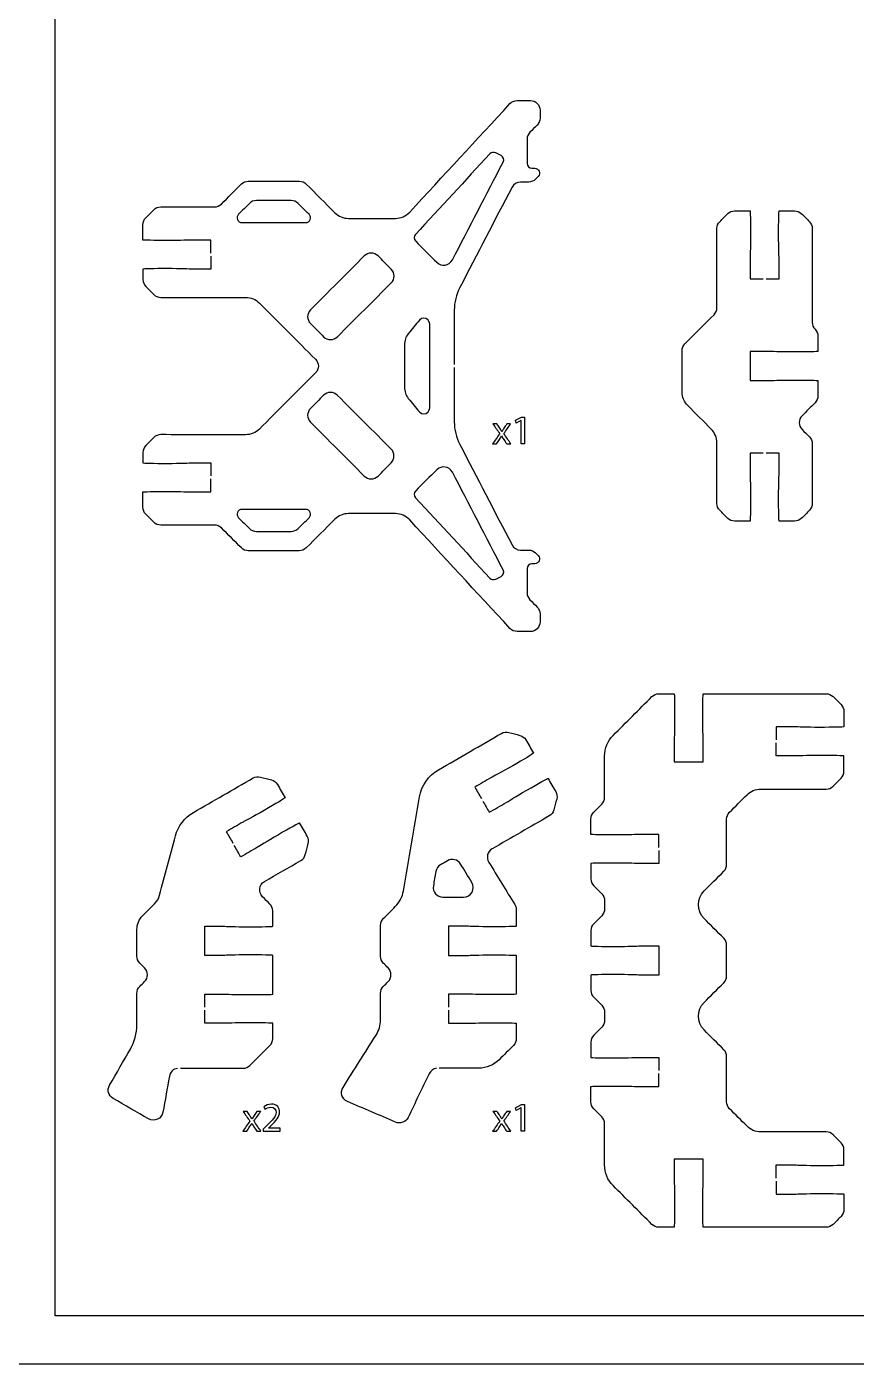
# Model space of a CAD drawing. Extents: x 0 to 395, y 205 to 450.
# Drawn here: x 122.6 to 208.2, y 205 to 342.9 of the extents above; entities that cross this region are included whole.
import ezdxf

# ---------------------------------------------------------------- set-up
doc = ezdxf.new("R2010")
doc.units = 0
doc.header["$MEASUREMENT"] = 0
doc.layers.add('DEFAULT', color=18, linetype='CONTINUOUS')

msp = doc.modelspace()

# ---------------------------------------------------------------- linework, layer by layer
at = {"layer": 'DEFAULT', "color": 18}
for points in [[(395, 205), (0, 205), (0, 450), (395, 450)], [(272.24, 210), (125.56, 210), (125.56, 445), (272.24, 445)], [(173.6, 302.3), (173.59, 302.3), (173.11, 302.05), (173.04, 302.33), (173.64, 302.65), (173.96, 302.65), (173.96, 299.9), (173.6, 299.9)], [(173.6, 231.43), (173.59, 231.43), (173.11, 231.17), (173.04, 231.45), (173.64, 231.77), (173.96, 231.77), (173.96, 229.02), (173.6, 229.02)]]:
    msp.add_lwpolyline(points, close=True, dxfattribs=at)
at = {"layer": 'DEFAULT', "color": 1}
for points, knots in [([(141.62, 319.57), (141.62, 320.02), (141.62, 320.47), (141.62, 320.92), (140.96, 320.92), (140.29, 320.92), (139.63, 320.92), (139.5, 320.92), (138.51, 320.87), (137.13, 320.87), (135.74, 320.87), (134.62, 320.9), (134.62, 320.92), (134.62, 321.45), (134.62, 321.98), (134.62, 322.51), (134.62, 322.77), (134.73, 323.02), (134.91, 323.2), (135.19, 323.48), (135.47, 323.76), (135.74, 324.04), (135.93, 324.23), (136.18, 324.34), (136.45, 324.34), (138.3, 324.34), (140.15, 324.34), (142, 324.34), (142.27, 324.34), (142.52, 324.44), (142.71, 324.63), (143.4, 325.32), (144.09, 326.01), (144.78, 326.7), (144.96, 326.88), (145.22, 326.99), (145.48, 326.99), (147.24, 326.99), (148.99, 326.99), (150.74, 326.99), (151.01, 326.99), (151.26, 326.88), (151.45, 326.69), (152.43, 325.71), (153.42, 324.72), (154.4, 323.74), (154.78, 323.36), (155.28, 323.15), (155.82, 323.15), (157.43, 323.15), (159.04, 323.15), (160.65, 323.15), (161.21, 323.15), (161.74, 323.38), (162.12, 323.79), (165.56, 327.52), (169.01, 331.25), (172.46, 334.98), (172.65, 335.19), (172.91, 335.3), (173.19, 335.3), (173.65, 335.3), (174.1, 335.3), (174.56, 335.3), (175.11, 335.3), (175.56, 334.86), (175.56, 334.31), (175.56, 334.03), (175.56, 333.76), (175.56, 333.48), (175.56, 333.22), (175.45, 332.96), (175.26, 332.77), (175.02, 332.53), (174.77, 332.28), (174.52, 332.03), (174.33, 331.84), (174.22, 331.59), (174.22, 331.32), (174.22, 330.49), (174.22, 329.65), (174.22, 328.82), (174.22, 328.55), (174.45, 328.32), (174.72, 328.32), (174.82, 328.32), (174.92, 328.32), (175.01, 328.32), (175.46, 328.32), (175.68, 327.78), (175.37, 327.47), (175.28, 327.38), (175.19, 327.29), (175.1, 327.2), (174.91, 327.01), (174.66, 326.9), (174.39, 326.9), (174.11, 326.9), (173.84, 326.9), (173.56, 326.9), (173.18, 326.9), (172.84, 326.7), (172.67, 326.37), (170.87, 322.91), (169.08, 319.46), (167.28, 316.01), (166.91, 315.29), (166.72, 314.5), (166.72, 313.7), (166.72, 311.83), (166.72, 309.95), (166.72, 308.08)], [0, 0, 0, 0, 3.82, 3.82, 3.82, 9.48, 9.48, 9.48, 10.48, 10.48, 10.48, 11.48, 11.48, 11.48, 15.98, 15.98, 15.98, 16.98, 16.98, 16.98, 20.331716, 20.331716, 20.331716, 21.331716, 21.331716, 21.331716, 37.061716, 37.061716, 37.061716, 38.061716, 38.061716, 38.061716, 46.341939, 46.341939, 46.341939, 47.341939, 47.341939, 47.341939, 62.241939, 62.241939, 62.241939, 63.241939, 63.241939, 63.241939, 75.08598, 75.08598, 75.08598, 76.08598, 76.08598, 76.08598, 89.78598, 89.78598, 89.78598, 90.78598, 90.78598, 90.78598, 133.981128, 133.981128, 133.981128, 134.981128, 134.981128, 134.981128, 138.851128, 138.851128, 138.851128, 139.851128, 139.851128, 139.851128, 142.181128, 142.181128, 142.181128, 143.181128, 143.181128, 143.181128, 146.179261, 146.179261, 146.179261, 147.179261, 147.179261, 147.179261, 154.269261, 154.269261, 154.269261, 155.269261, 155.269261, 155.269261, 156.099261, 156.099261, 156.099261, 157.099261, 157.099261, 157.099261, 158.174063, 158.174063, 158.174063, 159.174063, 159.174063, 159.174063, 161.544063, 161.544063, 161.544063, 162.544063, 162.544063, 162.544063, 195.641865, 195.641865, 195.641865, 196.641865, 196.641865, 196.641865, 212.571865, 212.571865, 212.571865, 212.571865]), ([(162.73, 321.5), (165.28, 324.27), (167.84, 327.04), (170.39, 329.81), (170.55, 329.97), (170.79, 330.01), (170.99, 329.91), (171.18, 329.81), (171.36, 329.72), (171.54, 329.62), (171.79, 329.49), (171.88, 329.19), (171.76, 328.95), (170.01, 325.59), (168.26, 322.23), (166.52, 318.87), (166.2, 318.27), (165.4, 318.15), (164.92, 318.62), (164.19, 319.35), (163.46, 320.08), (162.74, 320.81), (162.55, 321), (162.54, 321.31), (162.73, 321.5)], [0, 0, 0, 0, 32.035059, 32.035059, 32.035059, 33.035059, 33.035059, 33.035059, 34.802583, 34.802583, 34.802583, 35.802583, 35.802583, 35.802583, 68.000995, 68.000995, 68.000995, 69.000995, 69.000995, 69.000995, 77.775486, 77.775486, 77.775486, 78.775486, 78.775486, 78.775486, 78.775486]), ([(144.83, 322.71), (144.38, 322.71), (144.16, 323.25), (144.48, 323.57), (144.85, 323.94), (145.23, 324.32), (145.6, 324.69), (145.79, 324.88), (146.05, 324.99), (146.31, 324.99), (147.51, 324.99), (148.71, 324.99), (149.91, 324.99), (150.18, 324.99), (150.43, 324.88), (150.62, 324.69), (151, 324.32), (151.37, 323.94), (151.74, 323.57), (152.06, 323.25), (151.84, 322.71), (151.39, 322.71), (149.2, 322.71), (147.02, 322.71), (144.83, 322.71)], [18.591, 18.591, 18.591, 18.591, 19.591, 19.591, 19.591, 24.102341, 24.102341, 24.102341, 25.102341, 25.102341, 25.102341, 35.312341, 35.312341, 35.312341, 36.312341, 36.312341, 36.312341, 40.817323, 40.817323, 40.817323, 41.817323, 41.817323, 41.817323, 60.408323, 60.408323, 60.408323, 60.408323]), ([(198.56, 298.93), (198.11, 298.93), (197.66, 298.93), (197.21, 298.93), (197.21, 298.26), (197.21, 297.6), (197.21, 296.93), (197.21, 296.8), (197.26, 295.81), (197.26, 294.43), (197.26, 293.05), (197.24, 291.93), (197.21, 291.93), (196.68, 291.93), (196.15, 291.93), (195.63, 291.93), (195.36, 291.93), (195.11, 292.03), (194.92, 292.22), (194.64, 292.5), (194.37, 292.77), (194.09, 293.05), (193.9, 293.24), (193.8, 293.49), (193.8, 293.76), (193.8, 295.84), (193.8, 297.93), (193.8, 300.01), (193.8, 300.54), (193.59, 301.05), (193.21, 301.42), (192.41, 302.23), (191.6, 303.04), (190.79, 303.84), (190.42, 304.22), (190.21, 304.73), (190.21, 305.26), (190.21, 306.68), (190.21, 308.1), (190.21, 309.52), (190.21, 309.78), (190.31, 310.03), (190.5, 310.22), (191.5, 311.22), (192.5, 312.22), (193.5, 313.22), (193.69, 313.41), (193.79, 313.66), (193.79, 313.93), (193.79, 316.65), (193.79, 319.38), (193.79, 322.1), (193.79, 322.37), (193.9, 322.62), (194.09, 322.81), (194.36, 323.09), (194.64, 323.36), (194.92, 323.64), (195.1, 323.83), (195.36, 323.93), (195.62, 323.93), (196.15, 323.93), (196.68, 323.93), (197.21, 323.93), (197.24, 323.93), (197.26, 322.81), (197.26, 321.43), (197.26, 320.05), (197.21, 319.06), (197.21, 318.93), (197.21, 318.26), (197.21, 317.59), (197.21, 316.93), (197.66, 316.93), (198.11, 316.93), (198.56, 316.93)], [0, 0, 0, 0, 3.83, 3.83, 3.83, 9.5, 9.5, 9.5, 10.5, 10.5, 10.5, 11.5, 11.5, 11.5, 15.996, 15.996, 15.996, 16.996, 16.996, 16.996, 20.319402, 20.319402, 20.319402, 21.319402, 21.319402, 21.319402, 39.049402, 39.049402, 39.049402, 40.049402, 40.049402, 40.049402, 49.743838, 49.743838, 49.743838, 50.743838, 50.743838, 50.743838, 62.813838, 62.813838, 62.813838, 63.813838, 63.813838, 63.813838, 75.838896, 75.838896, 75.838896, 76.838896, 76.838896, 76.838896, 100.004896, 100.004896, 100.004896, 101.004896, 101.004896, 101.004896, 104.328298, 104.328298, 104.328298, 105.328298, 105.328298, 105.328298, 109.824298, 109.824298, 109.824298, 110.824298, 110.824298, 110.824298, 111.824298, 111.824298, 111.824298, 117.494298, 117.494298, 117.494298, 121.324298, 121.324298, 121.324298, 121.324298]), ([(198.86, 316.93), (199.31, 316.93), (199.76, 316.93), (200.21, 316.93), (200.21, 317.59), (200.21, 318.26), (200.21, 318.93), (200.21, 319.06), (200.16, 320.05), (200.16, 321.43), (200.16, 322.81), (200.18, 323.93), (200.21, 323.93), (200.74, 323.93), (201.27, 323.93), (201.79, 323.93), (202.06, 323.93), (202.31, 323.83), (202.5, 323.64), (202.78, 323.36), (203.05, 323.09), (203.33, 322.81), (203.52, 322.62), (203.62, 322.37), (203.62, 322.1), (203.62, 318.88), (203.62, 315.66), (203.62, 312.43), (203.62, 312.17), (203.73, 311.91), (203.92, 311.72), (204.11, 311.53), (204.21, 311.28), (204.21, 311.01), (204.21, 310.48), (204.21, 309.96), (204.21, 309.43), (204.21, 309.4), (203.09, 309.38), (201.71, 309.38), (200.33, 309.38), (199.34, 309.43), (199.21, 309.43), (198.54, 309.43), (197.88, 309.43), (197.21, 309.43), (197.21, 308.43), (197.21, 307.43), (197.21, 306.43), (197.88, 306.43), (198.54, 306.43), (199.21, 306.43), (199.34, 306.43), (200.33, 306.48), (201.71, 306.48), (203.09, 306.48), (204.21, 306.45), (204.21, 306.43), (204.21, 305.9), (204.21, 305.37), (204.21, 304.85), (204.21, 304.58), (204.11, 304.33), (203.92, 304.14), (203.47, 303.69), (203.03, 303.25), (202.58, 302.8), (202.19, 302.41), (202.19, 301.78), (202.58, 301.38), (202.83, 301.13), (203.08, 300.88), (203.33, 300.63), (203.52, 300.45), (203.62, 300.19), (203.62, 299.93), (203.62, 297.87), (203.62, 295.81), (203.62, 293.76), (203.62, 293.49), (203.52, 293.24), (203.33, 293.05), (203.06, 292.77), (202.78, 292.5), (202.5, 292.22), (202.32, 292.03), (202.06, 291.93), (201.8, 291.93), (201.27, 291.93), (200.74, 291.93), (200.21, 291.93), (200.18, 291.93), (200.16, 293.05), (200.16, 294.43), (200.16, 295.81), (200.21, 296.8), (200.21, 296.93), (200.21, 297.6), (200.21, 298.26), (200.21, 298.93), (199.76, 298.93), (199.31, 298.93), (198.86, 298.93)], [0, 0, 0, 0, 3.82, 3.82, 3.82, 9.49, 9.49, 9.49, 10.49, 10.49, 10.49, 11.49, 11.49, 11.49, 15.99, 15.99, 15.99, 16.99, 16.99, 16.99, 20.313402, 20.313402, 20.313402, 21.313402, 21.313402, 21.313402, 48.723402, 48.723402, 48.723402, 49.723402, 49.723402, 49.723402, 50.723402, 50.723402, 50.723402, 55.213402, 55.213402, 55.213402, 56.213402, 56.213402, 56.213402, 57.213402, 57.213402, 57.213402, 62.873402, 62.873402, 62.873402, 71.373402, 71.373402, 71.373402, 77.033402, 77.033402, 77.033402, 78.033402, 78.033402, 78.033402, 79.033402, 79.033402, 79.033402, 83.523402, 83.523402, 83.523402, 84.523402, 84.523402, 84.523402, 89.883271, 89.883271, 89.883271, 90.883271, 90.883271, 90.883271, 93.888483, 93.888483, 93.888483, 94.888483, 94.888483, 94.888483, 112.378483, 112.378483, 112.378483, 113.378483, 113.378483, 113.378483, 116.694822, 116.694822, 116.694822, 117.694822, 117.694822, 117.694822, 122.194822, 122.194822, 122.194822, 123.194822, 123.194822, 123.194822, 124.194822, 124.194822, 124.194822, 129.864822, 129.864822, 129.864822, 133.684822, 133.684822, 133.684822, 133.684822]), ([(141.62, 319.27), (141.62, 318.82), (141.62, 318.37), (141.62, 317.92), (140.96, 317.92), (140.29, 317.92), (139.63, 317.92), (139.5, 317.92), (138.51, 317.97), (137.13, 317.97), (135.74, 317.97), (134.62, 317.95), (134.62, 317.92), (134.62, 317.56), (134.62, 317.2), (134.62, 316.84), (134.62, 316.57), (134.73, 316.32), (134.92, 316.13), (135.19, 315.85), (135.47, 315.58), (135.74, 315.31), (135.93, 315.11), (136.18, 315.01), (136.45, 315.01), (139.37, 315.01), (142.29, 315.01), (145.21, 315.01), (145.74, 315.01), (146.24, 314.8), (146.62, 314.42), (148.55, 312.49), (150.48, 310.56), (152.41, 308.63), (152.8, 308.24), (152.8, 307.61), (152.41, 307.22), (150.48, 305.29), (148.55, 303.36), (146.62, 301.43), (146.24, 301.05), (145.74, 300.84), (145.2, 300.84), (142.29, 300.84), (139.37, 300.85), (136.45, 300.85), (136.19, 300.85), (135.93, 300.74), (135.74, 300.56), (135.47, 300.28), (135.19, 300.01), (134.91, 299.73), (134.73, 299.54), (134.62, 299.29), (134.62, 299.02), (134.62, 298.66), (134.62, 298.3), (134.62, 297.94), (134.62, 297.91), (135.74, 297.89), (137.13, 297.89), (138.51, 297.89), (139.5, 297.94), (139.63, 297.94), (140.29, 297.94), (140.96, 297.94), (141.62, 297.94), (141.62, 297.49), (141.62, 297.04), (141.62, 296.59)], [0, 0, 0, 0, 3.83, 3.83, 3.83, 9.49, 9.49, 9.49, 10.49, 10.49, 10.49, 11.49, 11.49, 11.49, 14.57, 14.57, 14.57, 15.57, 15.57, 15.57, 18.872196, 18.872196, 18.872196, 19.872196, 19.872196, 19.872196, 44.702198, 44.702198, 44.702198, 45.702198, 45.702198, 45.702198, 68.923585, 68.923585, 68.923585, 69.923585, 69.923585, 69.923585, 93.137902, 93.137902, 93.137902, 94.137902, 94.137902, 94.137902, 118.94791, 118.94791, 118.94791, 119.94791, 119.94791, 119.94791, 123.264248, 123.264248, 123.264248, 124.264248, 124.264248, 124.264248, 127.344248, 127.344248, 127.344248, 128.344248, 128.344248, 128.344248, 129.344248, 129.344248, 129.344248, 135.004248, 135.004248, 135.004248, 138.824248, 138.824248, 138.824248, 138.824248]), ([(160.22, 316.5), (158.37, 314.65), (156.52, 312.8), (154.67, 310.95), (154.28, 310.55), (153.64, 310.55), (153.25, 310.94), (152.8, 311.4), (152.34, 311.86), (151.89, 312.31), (151.5, 312.7), (151.5, 313.33), (151.89, 313.72), (153.74, 315.57), (155.59, 317.42), (157.44, 319.28), (157.83, 319.67), (158.47, 319.67), (158.86, 319.28), (159.31, 318.82), (159.76, 318.36), (160.22, 317.91), (160.61, 317.52), (160.61, 316.89), (160.22, 316.5)], [0, 0, 0, 0, 22.252652, 22.252652, 22.252652, 23.252652, 23.252652, 23.252652, 28.732734, 28.732734, 28.732734, 29.732734, 29.732734, 29.732734, 51.991748, 51.991748, 51.991748, 52.991748, 52.991748, 52.991748, 58.456982, 58.456982, 58.456982, 59.456982, 59.456982, 59.456982, 59.456982]), ([(161.98, 304.59), (161.72, 304.9), (161.58, 305.32), (161.58, 305.76), (161.58, 307.21), (161.58, 308.65), (161.58, 310.1), (161.58, 310.54), (161.72, 310.96), (161.98, 311.26), (162.36, 311.73), (162.74, 312.19), (163.13, 312.65), (163.37, 312.95), (163.77, 312.95), (164.01, 312.65), (164.13, 312.51), (164.2, 312.31), (164.2, 312.11), (164.2, 309.33), (164.2, 306.54), (164.2, 303.75), (164.2, 303.55), (164.13, 303.35), (164.01, 303.21), (163.77, 302.91), (163.37, 302.91), (163.12, 303.21), (162.74, 303.67), (162.36, 304.13), (161.98, 304.59)], [5.085666, 5.085666, 5.085666, 5.085666, 6.085666, 6.085666, 6.085666, 18.405666, 18.405666, 18.405666, 19.405666, 19.405666, 19.405666, 24.505411, 24.505411, 24.505411, 25.505411, 25.505411, 25.505411, 26.505411, 26.505411, 26.505411, 50.205411, 50.205411, 50.205411, 51.205411, 51.205411, 51.205411, 52.205411, 52.205411, 52.205411, 57.291077, 57.291077, 57.291077, 57.291077]), ([(166.72, 307.78), (166.72, 305.91), (166.72, 304.03), (166.72, 302.16), (166.72, 301.36), (166.91, 300.56), (167.28, 299.85), (169.08, 296.4), (170.87, 292.95), (172.67, 289.49), (172.84, 289.16), (173.18, 288.95), (173.56, 288.95), (173.84, 288.95), (174.11, 288.95), (174.39, 288.95), (174.66, 288.95), (174.91, 288.85), (175.1, 288.66), (175.19, 288.57), (175.28, 288.48), (175.37, 288.39), (175.68, 288.08), (175.46, 287.54), (175.01, 287.54), (174.92, 287.54), (174.82, 287.54), (174.72, 287.54), (174.45, 287.54), (174.22, 287.32), (174.22, 287.04), (174.22, 286.21), (174.22, 285.37), (174.22, 284.54), (174.22, 284.28), (174.33, 284.02), (174.52, 283.83), (174.77, 283.58), (175.02, 283.33), (175.26, 283.08), (175.45, 282.9), (175.56, 282.64), (175.56, 282.38), (175.56, 282.1), (175.56, 281.83), (175.56, 281.55), (175.56, 281), (175.11, 280.55), (174.56, 280.55), (174.1, 280.55), (173.65, 280.55), (173.19, 280.55), (172.91, 280.55), (172.65, 280.67), (172.46, 280.87), (169.01, 284.6), (165.56, 288.33), (162.12, 292.06), (161.74, 292.47), (161.21, 292.71), (160.65, 292.71), (159.04, 292.71), (157.43, 292.71), (155.82, 292.71), (155.28, 292.71), (154.78, 292.49), (154.4, 292.12), (153.42, 291.14), (152.43, 290.15), (151.44, 289.17), (151.26, 288.98), (151, 288.88), (150.74, 288.88), (148.99, 288.88), (147.24, 288.88), (145.48, 288.88), (145.22, 288.88), (144.96, 288.98), (144.78, 289.17), (144.09, 289.86), (143.4, 290.54), (142.71, 291.23), (142.52, 291.42), (142.27, 291.52), (142, 291.52), (140.15, 291.52), (138.3, 291.52), (136.45, 291.52), (136.18, 291.52), (135.93, 291.63), (135.74, 291.82), (135.47, 292.09), (135.19, 292.37), (134.92, 292.65), (134.73, 292.84), (134.62, 293.09), (134.62, 293.35), (134.62, 293.88), (134.62, 294.41), (134.62, 294.94), (134.62, 294.96), (135.74, 294.99), (137.13, 294.99), (138.51, 294.99), (139.5, 294.94), (139.63, 294.94), (140.29, 294.94), (140.96, 294.94), (141.62, 294.94), (141.62, 295.39), (141.62, 295.84), (141.62, 296.29)], [0, 0, 0, 0, 15.93, 15.93, 15.93, 16.93, 16.93, 16.93, 50.018929, 50.018929, 50.018929, 51.018929, 51.018929, 51.018929, 53.388929, 53.388929, 53.388929, 54.388929, 54.388929, 54.388929, 55.463731, 55.463731, 55.463731, 56.463731, 56.463731, 56.463731, 57.293731, 57.293731, 57.293731, 58.293731, 58.293731, 58.293731, 65.383731, 65.383731, 65.383731, 66.383731, 66.383731, 66.383731, 69.381864, 69.381864, 69.381864, 70.381864, 70.381864, 70.381864, 72.721864, 72.721864, 72.721864, 73.721864, 73.721864, 73.721864, 77.581864, 77.581864, 77.581864, 78.581864, 78.581864, 78.581864, 121.777012, 121.777012, 121.777012, 122.777012, 122.777012, 122.777012, 136.477012, 136.477012, 136.477012, 137.477012, 137.477012, 137.477012, 149.321052, 149.321052, 149.321052, 150.321052, 150.321052, 150.321052, 165.231052, 165.231052, 165.231052, 166.231052, 166.231052, 166.231052, 174.518356, 174.518356, 174.518356, 175.518356, 175.518356, 175.518356, 191.258356, 191.258356, 191.258356, 192.258356, 192.258356, 192.258356, 195.581788, 195.581788, 195.581788, 196.581788, 196.581788, 196.581788, 201.081788, 201.081788, 201.081788, 202.081788, 202.081788, 202.081788, 203.081788, 203.081788, 203.081788, 208.741788, 208.741788, 208.741788, 212.571788, 212.571788, 212.571788, 212.571788]), ([(160.21, 297.95), (159.76, 297.49), (159.31, 297.04), (158.86, 296.58), (158.47, 296.19), (157.83, 296.19), (157.44, 296.58), (155.59, 298.44), (153.74, 300.29), (151.89, 302.14), (151.5, 302.53), (151.5, 303.16), (151.89, 303.55), (152.34, 304), (152.79, 304.46), (153.25, 304.91), (153.64, 305.3), (154.27, 305.3), (154.66, 304.91), (156.51, 303.06), (158.36, 301.21), (160.21, 299.36), (160.6, 298.97), (160.6, 298.33), (160.21, 297.95)], [0, 0, 0, 0, 5.451798, 5.451798, 5.451798, 6.451798, 6.451798, 6.451798, 28.710812, 28.710812, 28.710812, 29.710812, 29.710812, 29.710812, 35.16261, 35.16261, 35.16261, 36.16261, 36.16261, 36.16261, 58.423039, 58.423039, 58.423039, 59.423039, 59.423039, 59.423039, 59.423039]), ([(171.54, 286.24), (171.36, 286.14), (171.18, 286.05), (170.99, 285.95), (170.79, 285.85), (170.55, 285.89), (170.39, 286.06), (167.84, 288.82), (165.28, 291.59), (162.73, 294.35), (162.54, 294.55), (162.55, 294.86), (162.74, 295.05), (163.46, 295.78), (164.19, 296.51), (164.92, 297.23), (165.4, 297.71), (166.2, 297.59), (166.52, 296.99), (168.26, 293.63), (170.01, 290.27), (171.76, 286.91), (171.89, 286.67), (171.79, 286.37), (171.54, 286.24)], [0, 0, 0, 0, 1.772129, 1.772129, 1.772129, 2.772129, 2.772129, 2.772129, 34.799844, 34.799844, 34.799844, 35.799844, 35.799844, 35.799844, 44.560192, 44.560192, 44.560192, 45.560192, 45.560192, 45.560192, 77.754345, 77.754345, 77.754345, 78.754345, 78.754345, 78.754345, 78.754345]), ([(151.75, 292.29), (151.37, 291.92), (151, 291.54), (150.62, 291.17), (150.43, 290.98), (150.18, 290.88), (149.91, 290.88), (148.71, 290.88), (147.51, 290.88), (146.31, 290.88), (146.05, 290.88), (145.79, 290.98), (145.6, 291.17), (145.23, 291.54), (144.85, 291.92), (144.48, 292.29), (144.16, 292.61), (144.38, 293.15), (144.83, 293.15), (147.02, 293.15), (149.2, 293.15), (151.39, 293.15), (151.84, 293.15), (152.06, 292.61), (151.75, 292.29)], [1, 1, 1, 1, 5.512048, 5.512048, 5.512048, 6.512048, 6.512048, 6.512048, 16.722048, 16.722048, 16.722048, 17.722048, 17.722048, 17.722048, 22.23339, 22.23339, 22.23339, 23.23339, 23.23339, 23.23339, 41.82439, 41.82439, 41.82439, 42.82439, 42.82439, 42.82439, 42.82439]), ([(187.8, 258.28), (187.8, 258.73), (187.8, 259.18), (187.8, 259.63), (187.13, 259.63), (186.47, 259.63), (185.8, 259.63), (185.67, 259.63), (184.68, 259.58), (183.3, 259.58), (181.96, 259.58), (180.87, 259.6), (180.8, 259.63), (180.8, 260.16), (180.8, 260.69), (180.8, 261.21), (180.8, 261.48), (180.91, 261.73), (181.09, 261.92), (181.37, 262.2), (181.65, 262.47), (181.92, 262.75), (182.11, 262.94), (182.22, 263.19), (182.22, 263.46), (182.22, 264.88), (182.22, 266.3), (182.22, 267.72), (182.22, 268.51), (182.53, 269.28), (183.1, 269.84), (184.43, 271.17), (185.76, 272.51), (187.1, 273.84), (187.29, 274.03), (187.54, 274.13), (187.8, 274.13), (188.33, 274.13), (188.86, 274.13), (189.39, 274.13), (189.42, 274.13), (189.44, 273.01), (189.44, 271.63), (189.44, 270.25), (189.39, 269.26), (189.39, 269.13), (189.39, 268.46), (189.39, 267.8), (189.39, 267.13), (190.39, 267.13), (191.39, 267.13), (192.39, 267.13), (192.39, 267.8), (192.39, 268.46), (192.39, 269.13), (192.39, 269.26), (192.34, 270.25), (192.34, 271.63), (192.34, 273.01), (192.36, 274.13), (192.39, 274.13), (196.61, 274.13), (200.84, 274.13), (205.06, 274.13), (205.33, 274.13), (205.58, 274.03), (205.77, 273.84), (206.04, 273.56), (206.32, 273.29), (206.6, 273.01), (206.79, 272.82), (206.89, 272.57), (206.89, 272.31), (206.89, 271.78), (206.89, 271.25), (206.89, 270.72), (206.89, 270.69), (205.77, 270.67), (204.39, 270.67), (203.01, 270.67), (202.01, 270.72), (201.89, 270.72), (201.22, 270.72), (200.55, 270.72), (199.89, 270.72), (199.89, 270.27), (199.89, 269.82), (199.89, 269.37)], [0, 0, 0, 0, 3.82, 3.82, 3.82, 9.49, 9.49, 9.49, 10.49, 10.49, 10.49, 11.49, 11.49, 11.49, 15.99, 15.99, 15.99, 16.99, 16.99, 16.99, 20.313402, 20.313402, 20.313402, 21.313402, 21.313402, 21.313402, 33.393402, 33.393402, 33.393402, 34.393402, 34.393402, 34.393402, 50.423514, 50.423514, 50.423514, 51.423514, 51.423514, 51.423514, 55.913514, 55.913514, 55.913514, 56.913514, 56.913514, 56.913514, 57.913514, 57.913514, 57.913514, 63.583514, 63.583514, 63.583514, 72.083514, 72.083514, 72.083514, 77.753514, 77.753514, 77.753514, 78.753514, 78.753514, 78.753514, 79.753514, 79.753514, 79.753514, 115.683514, 115.683514, 115.683514, 116.683514, 116.683514, 116.683514, 120.006916, 120.006916, 120.006916, 121.006916, 121.006916, 121.006916, 125.506916, 125.506916, 125.506916, 126.506916, 126.506916, 126.506916, 127.506916, 127.506916, 127.506916, 133.176916, 133.176916, 133.176916, 136.996916, 136.996916, 136.996916, 136.996916]), ([(164.87, 235.52), (164.55, 235.47), (164.26, 235.26), (164.12, 234.96), (163.4, 233.46), (162.68, 231.95), (161.96, 230.45), (161.72, 229.97), (161.15, 229.75), (160.66, 229.97), (159.01, 230.68), (157.35, 231.38), (155.7, 232.09), (155.13, 232.34), (154.92, 233.03), (155.25, 233.55), (156.38, 235.34), (157.51, 237.13), (158.65, 238.93), (158.95, 239.41), (159.11, 239.96), (159.11, 240.53), (159.11, 241.43), (159.11, 242.34), (159.11, 243.25), (159.11, 243.51), (159.22, 243.77), (159.4, 243.95), (159.57, 244.12), (159.74, 244.29), (159.9, 244.45), (160.29, 244.84), (160.29, 245.48), (159.9, 245.87), (159.74, 246.03), (159.57, 246.2), (159.4, 246.37), (159.22, 246.55), (159.11, 246.81), (159.11, 247.07), (159.11, 248.13), (159.11, 249.19), (159.11, 250.25), (159.11, 250.51), (159.22, 250.77), (159.4, 250.95), (159.82, 251.37), (160.23, 251.78), (160.64, 252.19), (161.08, 252.63), (161.37, 253.19), (161.48, 253.8), (162.03, 257.04), (162.59, 260.27), (163.14, 263.5), (163.34, 264.68), (164.06, 265.7), (165.09, 266.29), (167.26, 267.54), (169.43, 268.8), (171.59, 270.05), (171.82, 270.18), (172.1, 270.22), (172.35, 270.15), (172.73, 270.05), (173.11, 269.95), (173.49, 269.84), (173.74, 269.78), (173.96, 269.61), (174.1, 269.38), (174.36, 268.92), (174.62, 268.46), (174.89, 268.01), (174.81, 267.93), (173.89, 267.37), (172.75, 266.71), (171.55, 266.02), (170.67, 265.57), (170.56, 265.51), (169.98, 265.17), (169.4, 264.84), (168.83, 264.51), (169.05, 264.12), (169.28, 263.72), (169.51, 263.33)], [0, 0, 0, 0, 1, 1, 1, 15.165091, 15.165091, 15.165091, 16.165091, 16.165091, 16.165091, 31.463604, 31.463604, 31.463604, 32.463604, 32.463604, 32.463604, 50.505004, 50.505004, 50.505004, 51.505004, 51.505004, 51.505004, 59.215004, 59.215004, 59.215004, 60.215004, 60.215004, 60.215004, 62.216128, 62.216128, 62.216128, 63.216128, 63.216128, 63.216128, 65.224311, 65.224311, 65.224311, 66.224311, 66.224311, 66.224311, 75.224311, 75.224311, 75.224311, 76.224311, 76.224311, 76.224311, 81.188201, 81.188201, 81.188201, 82.188201, 82.188201, 82.188201, 110.090323, 110.090323, 110.090323, 111.090323, 111.090323, 111.090323, 132.393492, 132.393492, 132.393492, 133.393492, 133.393492, 133.393492, 136.728953, 136.728953, 136.728953, 137.728953, 137.728953, 137.728953, 142.217794, 142.217794, 142.217794, 143.217794, 143.217794, 143.217794, 144.217794, 144.217794, 144.217794, 149.889981, 149.889981, 149.889981, 153.738851, 153.738851, 153.738851, 153.738851]), ([(199.89, 224.2), (199.89, 224.65), (199.89, 225.1), (199.89, 225.55), (200.55, 225.55), (201.22, 225.55), (201.89, 225.55), (202.01, 225.55), (203.01, 225.5), (204.39, 225.5), (205.77, 225.5), (206.89, 225.52), (206.89, 225.55), (206.89, 226.07), (206.89, 226.6), (206.89, 227.13), (206.89, 227.4), (206.79, 227.65), (206.6, 227.84), (206.32, 228.11), (206.04, 228.39), (205.77, 228.67), (205.58, 228.85), (205.33, 228.96), (205.06, 228.96), (202.81, 228.96), (200.56, 228.96), (198.31, 228.96), (197.78, 228.96), (197.27, 229.17), (196.9, 229.55), (196.3, 230.15), (195.7, 230.75), (195.1, 231.34), (194.91, 231.53), (194.8, 231.79), (194.8, 232.05), (194.8, 233.61), (194.8, 235.17), (194.8, 236.72), (194.8, 236.99), (194.7, 237.24), (194.51, 237.43), (193.83, 238.11), (193.15, 238.79), (192.47, 239.47), (191.69, 240.26), (191.69, 241.52), (192.47, 242.3), (193.15, 242.98), (193.83, 243.66), (194.51, 244.34), (194.7, 244.53), (194.8, 244.78), (194.8, 245.05), (194.8, 246.11), (194.8, 247.16), (194.8, 248.22), (194.8, 248.48), (194.7, 248.74), (194.51, 248.92), (193.83, 249.6), (193.15, 250.29), (192.47, 250.97), (191.69, 251.75), (191.69, 253.02), (192.47, 253.8), (193.15, 254.48), (193.83, 255.15), (194.51, 255.83), (194.7, 256.02), (194.8, 256.28), (194.8, 256.54), (194.8, 258.1), (194.8, 259.66), (194.8, 261.21), (194.8, 261.48), (194.91, 261.73), (195.1, 261.92), (195.7, 262.52), (196.3, 263.12), (196.9, 263.72), (197.27, 264.09), (197.78, 264.3), (198.31, 264.3), (200.56, 264.3), (202.81, 264.3), (205.06, 264.3), (205.33, 264.3), (205.58, 264.41), (205.77, 264.6), (206.04, 264.87), (206.32, 265.15), (206.6, 265.43), (206.79, 265.61), (206.89, 265.87), (206.89, 266.14), (206.89, 266.66), (206.89, 267.19), (206.89, 267.72), (206.89, 267.74), (205.77, 267.77), (204.39, 267.77), (203.01, 267.77), (202.01, 267.72), (201.89, 267.72), (201.22, 267.72), (200.55, 267.72), (199.89, 267.72), (199.89, 268.17), (199.89, 268.62), (199.89, 269.07)], [0, 0, 0, 0, 3.82, 3.82, 3.82, 9.49, 9.49, 9.49, 10.49, 10.49, 10.49, 11.49, 11.49, 11.49, 15.99, 15.99, 15.99, 16.99, 16.99, 16.99, 20.313402, 20.313402, 20.313402, 21.313402, 21.313402, 21.313402, 40.453402, 40.453402, 40.453402, 41.453402, 41.453402, 41.453402, 48.665891, 48.665891, 48.665891, 49.665891, 49.665891, 49.665891, 62.905891, 62.905891, 62.905891, 63.905891, 63.905891, 63.905891, 72.08712, 72.08712, 72.08712, 73.08712, 73.08712, 73.08712, 81.261274, 81.261274, 81.261274, 82.261274, 82.261274, 82.261274, 91.241274, 91.241274, 91.241274, 92.241274, 92.241274, 92.241274, 100.422502, 100.422502, 100.422502, 101.422502, 101.422502, 101.422502, 109.596657, 109.596657, 109.596657, 110.596657, 110.596657, 110.596657, 123.836657, 123.836657, 123.836657, 124.836657, 124.836657, 124.836657, 132.049146, 132.049146, 132.049146, 133.049146, 133.049146, 133.049146, 152.189146, 152.189146, 152.189146, 153.189146, 153.189146, 153.189146, 156.512548, 156.512548, 156.512548, 157.512548, 157.512548, 157.512548, 162.002548, 162.002548, 162.002548, 163.002548, 163.002548, 163.002548, 164.002548, 164.002548, 164.002548, 169.672548, 169.672548, 169.672548, 173.492548, 173.492548, 173.492548, 173.492548]), ([(138.18, 235.51), (137.76, 235.45), (137.42, 235.13), (137.35, 234.7), (137.12, 233.46), (136.9, 232.23), (136.68, 230.99), (136.55, 230.31), (135.79, 229.95), (135.19, 230.3), (133.98, 231), (132.76, 231.7), (131.54, 232.41), (131.06, 232.68), (130.9, 233.29), (131.17, 233.77), (131.89, 235.01), (132.61, 236.26), (133.33, 237.5), (133.76, 238.26), (133.99, 239.12), (134, 240), (134, 241.08), (133.99, 242.16), (133.99, 243.24), (134, 243.51), (134.1, 243.77), (134.29, 243.95), (134.45, 244.12), (134.62, 244.29), (134.79, 244.45), (135.18, 244.84), (135.18, 245.48), (134.79, 245.87), (134.62, 246.03), (134.45, 246.2), (134.29, 246.37), (134.1, 246.55), (133.99, 246.81), (134, 247.07), (134, 247.99), (134, 248.91), (134, 249.83), (134, 250.36), (134.21, 250.87), (134.58, 251.25), (134.99, 251.66), (135.41, 252.07), (135.82, 252.48), (136.07, 252.73), (136.25, 253.04), (136.34, 253.38), (136.88, 255.41), (137.43, 257.44), (137.97, 259.47), (138.24, 260.5), (138.91, 261.37), (139.83, 261.9), (141.88, 263.08), (143.93, 264.27), (145.98, 265.45), (146.21, 265.58), (146.49, 265.62), (146.74, 265.55), (147.12, 265.45), (147.5, 265.35), (147.87, 265.25), (148.13, 265.18), (148.35, 265.01), (148.48, 264.78), (148.75, 264.32), (149.01, 263.87), (149.27, 263.41), (149.27, 263.38), (148.32, 262.8), (147.13, 262.11), (145.94, 261.42), (145.05, 260.97), (144.94, 260.91), (144.36, 260.57), (143.79, 260.24), (143.21, 259.91), (143.43, 259.52), (143.66, 259.13), (143.89, 258.74)], [0, 0, 0, 0, 1, 1, 1, 11.699865, 11.699865, 11.699865, 12.699865, 12.699865, 12.699865, 24.647398, 24.647398, 24.647398, 25.647398, 25.647398, 25.647398, 37.838297, 37.838297, 37.838297, 38.838297, 38.838297, 38.838297, 48.040297, 48.040297, 48.040297, 49.040297, 49.040297, 49.040297, 51.049188, 51.049188, 51.049188, 52.049188, 52.049188, 52.049188, 54.057371, 54.057371, 54.057371, 55.057371, 55.057371, 55.057371, 62.875371, 62.875371, 62.875371, 63.875371, 63.875371, 63.875371, 68.843507, 68.843507, 68.843507, 69.843507, 69.843507, 69.843507, 87.719445, 87.719445, 87.719445, 88.719445, 88.719445, 88.719445, 108.8495, 108.8495, 108.8495, 109.8495, 109.8495, 109.8495, 113.172706, 113.172706, 113.172706, 114.172706, 114.172706, 114.172706, 118.662813, 118.662813, 118.662813, 119.662813, 119.662813, 119.662813, 120.662813, 120.662813, 120.662813, 126.332337, 126.332337, 126.332337, 130.172737, 130.172737, 130.172737, 130.172737]), ([(169.65, 263.07), (169.88, 262.68), (170.1, 262.3), (170.32, 261.91), (170.9, 262.24), (171.48, 262.58), (172.06, 262.91), (172.17, 262.97), (173, 263.51), (174.2, 264.2), (175.39, 264.89), (176.38, 265.43), (176.39, 265.41), (176.65, 264.95), (176.92, 264.49), (177.18, 264.04), (177.31, 263.81), (177.35, 263.53), (177.28, 263.28), (177.18, 262.9), (177.08, 262.52), (176.97, 262.15), (176.91, 261.89), (176.74, 261.67), (176.51, 261.54), (174.55, 260.41), (172.59, 259.28), (170.63, 258.15), (170.14, 257.86), (169.98, 257.24), (170.28, 256.75), (171.17, 255.3), (172.07, 253.85), (172.96, 252.4), (173.06, 252.24), (173.11, 252.06), (173.11, 251.88), (173.11, 251.3), (173.11, 250.73), (173.11, 250.16), (173.11, 250.13), (171.99, 250.11), (170.61, 250.11), (169.23, 250.11), (168.24, 250.16), (168.11, 250.16), (167.44, 250.16), (166.78, 250.16), (166.11, 250.16), (166.11, 249.16), (166.11, 248.16), (166.11, 247.16), (166.78, 247.16), (167.44, 247.16), (168.11, 247.16), (168.24, 247.16), (169.23, 247.21), (170.61, 247.21), (171.99, 247.21), (173.11, 247.19), (173.11, 247.16), (173.11, 245.83), (173.11, 244.49), (173.11, 243.16), (173.11, 243.13), (171.99, 243.11), (170.61, 243.11), (169.23, 243.11), (168.24, 243.16), (168.11, 243.16), (167.44, 243.16), (166.78, 243.16), (166.11, 243.16), (166.11, 242.71), (166.11, 242.26), (166.11, 241.81)], [0, 0, 0, 0, 3.799224, 3.799224, 3.799224, 9.46641, 9.46641, 9.46641, 10.46641, 10.46641, 10.46641, 11.46641, 11.46641, 11.46641, 15.955252, 15.955252, 15.955252, 16.955252, 16.955252, 16.955252, 20.28106, 20.28106, 20.28106, 21.28106, 21.28106, 21.28106, 40.527704, 40.527704, 40.527704, 41.527704, 41.527704, 41.527704, 56.030807, 56.030807, 56.030807, 57.030807, 57.030807, 57.030807, 61.900807, 61.900807, 61.900807, 62.900807, 62.900807, 62.900807, 63.900807, 63.900807, 63.900807, 69.570807, 69.570807, 69.570807, 78.070807, 78.070807, 78.070807, 83.740807, 83.740807, 83.740807, 84.740807, 84.740807, 84.740807, 85.740807, 85.740807, 85.740807, 97.080807, 97.080807, 97.080807, 98.080807, 98.080807, 98.080807, 99.080807, 99.080807, 99.080807, 104.750807, 104.750807, 104.750807, 108.570807, 108.570807, 108.570807, 108.570807]), ([(141, 241.81), (140.99, 242.26), (140.99, 242.71), (140.99, 243.16), (141.66, 243.16), (142.33, 243.16), (142.99, 243.16), (143.12, 243.16), (144.11, 243.11), (145.49, 243.11), (146.88, 243.11), (148, 243.13), (148, 243.16), (148, 244.49), (148, 245.82), (148, 247.16), (147.98, 247.18), (146.87, 247.21), (145.5, 247.21), (144.11, 247.21), (143.12, 247.16), (142.99, 247.16), (142.33, 247.16), (141.66, 247.16), (140.99, 247.16), (140.99, 248.16), (140.99, 249.16), (140.99, 250.16), (141.66, 250.16), (142.33, 250.16), (142.99, 250.16), (143.12, 250.16), (144.11, 250.11), (145.49, 250.11), (146.88, 250.11), (148, 250.13), (148, 250.16), (148, 250.69), (148, 251.22), (148, 251.75), (148, 252.01), (147.89, 252.26), (147.7, 252.45), (147.45, 252.7), (147.2, 252.96), (146.95, 253.21), (146.48, 253.67), (146.58, 254.45), (147.15, 254.78), (148.4, 255.5), (149.65, 256.22), (150.9, 256.94), (151.13, 257.07), (151.29, 257.29), (151.36, 257.55), (151.46, 257.92), (151.57, 258.3), (151.67, 258.68), (151.73, 258.94), (151.7, 259.21), (151.56, 259.44), (151.3, 259.89), (151.04, 260.35), (150.77, 260.81), (150.72, 260.81), (149.76, 260.28), (148.58, 259.6), (147.39, 258.91), (146.55, 258.37), (146.44, 258.31), (145.86, 257.98), (145.29, 257.65), (144.71, 257.31), (144.48, 257.7), (144.26, 258.09), (144.04, 258.48)], [0, 0, 0, 0, 3.830005, 3.830005, 3.830005, 9.502006, 9.502006, 9.502006, 10.502006, 10.502006, 10.502006, 11.502006, 11.502006, 11.502006, 22.841006, 22.841006, 22.841006, 23.841006, 23.841006, 23.841006, 24.841006, 24.841006, 24.841006, 30.514008, 30.514008, 30.514008, 39.013008, 39.013008, 39.013008, 44.68601, 44.68601, 44.68601, 45.68601, 45.68601, 45.68601, 46.68601, 46.68601, 46.68601, 51.18901, 51.18901, 51.18901, 52.18901, 52.18901, 52.18901, 55.221087, 55.221087, 55.221087, 56.221087, 56.221087, 56.221087, 68.46129, 68.46129, 68.46129, 69.46129, 69.46129, 69.46129, 72.784496, 72.784496, 72.784496, 73.784496, 73.784496, 73.784496, 78.284737, 78.284737, 78.284737, 79.284737, 79.284737, 79.284737, 80.284737, 80.284737, 80.284737, 85.954759, 85.954759, 85.954759, 89.765643, 89.765643, 89.765643, 89.765643]), ([(187.8, 257.98), (187.8, 257.53), (187.8, 257.08), (187.8, 256.63), (187.13, 256.63), (186.47, 256.63), (185.8, 256.63), (185.67, 256.63), (184.68, 256.68), (183.3, 256.68), (181.96, 256.68), (180.87, 256.66), (180.8, 256.63), (180.8, 256.1), (180.8, 255.57), (180.8, 255.04), (180.8, 254.78), (180.9, 254.52), (181.09, 254.34), (181.37, 254.06), (181.64, 253.78), (181.92, 253.51), (182.11, 253.32), (182.21, 253.07), (182.21, 252.8), (182.21, 252.52), (182.21, 252.24), (182.21, 251.96), (182.21, 251.69), (182.11, 251.44), (181.92, 251.25), (181.64, 250.98), (181.37, 250.7), (181.09, 250.42), (180.9, 250.24), (180.8, 249.98), (180.8, 249.72), (180.8, 249.19), (180.8, 248.66), (180.8, 248.13), (180.8, 248.11), (181.92, 248.08), (183.3, 248.08), (184.68, 248.08), (185.67, 248.13), (185.8, 248.13), (186.47, 248.13), (187.13, 248.13), (187.8, 248.13), (187.8, 247.13), (187.8, 246.13), (187.8, 245.13), (187.13, 245.13), (186.47, 245.13), (185.8, 245.13), (185.67, 245.13), (184.68, 245.18), (183.3, 245.18), (181.92, 245.18), (180.8, 245.16), (180.8, 245.13), (180.8, 244.61), (180.8, 244.08), (180.8, 243.55), (180.8, 243.28), (180.9, 243.03), (181.09, 242.84), (181.37, 242.57), (181.64, 242.29), (181.92, 242.01), (182.11, 241.83), (182.21, 241.57), (182.21, 241.31), (182.21, 241.03), (182.21, 240.75), (182.21, 240.46), (182.21, 240.2), (182.11, 239.94), (181.92, 239.76), (181.64, 239.48), (181.37, 239.2), (181.09, 238.93), (180.9, 238.74), (180.8, 238.49), (180.8, 238.22), (180.8, 237.69), (180.8, 237.17), (180.8, 236.64), (180.8, 236.61), (181.92, 236.59), (183.3, 236.59), (184.68, 236.59), (185.67, 236.64), (185.8, 236.64), (186.47, 236.64), (187.13, 236.64), (187.8, 236.64), (187.8, 236.19), (187.8, 235.74), (187.8, 235.29)], [0, 0, 0, 0, 3.82, 3.82, 3.82, 9.49, 9.49, 9.49, 10.49, 10.49, 10.49, 11.5, 11.5, 11.5, 15.99, 15.99, 15.99, 16.99, 16.99, 16.99, 20.29926, 20.29926, 20.29926, 21.29926, 21.29926, 21.29926, 23.68926, 23.68926, 23.68926, 24.68926, 24.68926, 24.68926, 28.012662, 28.012662, 28.012662, 29.012662, 29.012662, 29.012662, 33.502662, 33.502662, 33.502662, 34.502662, 34.502662, 34.502662, 35.502662, 35.502662, 35.502662, 41.172662, 41.172662, 41.172662, 49.672662, 49.672662, 49.672662, 55.342662, 55.342662, 55.342662, 56.342662, 56.342662, 56.342662, 57.342662, 57.342662, 57.342662, 61.832662, 61.832662, 61.832662, 62.832662, 62.832662, 62.832662, 66.156063, 66.156063, 66.156063, 67.156063, 67.156063, 67.156063, 69.546063, 69.546063, 69.546063, 70.546063, 70.546063, 70.546063, 73.855323, 73.855323, 73.855323, 74.855323, 74.855323, 74.855323, 79.355323, 79.355323, 79.355323, 80.355323, 80.355323, 80.355323, 81.355323, 81.355323, 81.355323, 87.025323, 87.025323, 87.025323, 90.845323, 90.845323, 90.845323, 90.845323]), ([(164.56, 254.33), (164.65, 254.82), (164.73, 255.32), (164.82, 255.81), (164.87, 256.11), (165.05, 256.36), (165.31, 256.51), (165.54, 256.65), (165.78, 256.78), (166.01, 256.92), (166.48, 257.19), (167.08, 257.04), (167.36, 256.58), (167.75, 255.95), (168.14, 255.32), (168.53, 254.68), (168.94, 254.02), (168.46, 253.16), (167.68, 253.16), (166.97, 253.16), (166.26, 253.16), (165.55, 253.16), (164.93, 253.16), (164.46, 253.72), (164.56, 254.33)], [0, 0, 0, 0, 4.268844, 4.268844, 4.268844, 5.268844, 5.268844, 5.268844, 7.58509, 7.58509, 7.58509, 8.58509, 8.58509, 8.58509, 14.89536, 14.89536, 14.89536, 15.89536, 15.89536, 15.89536, 21.938361, 21.938361, 21.938361, 22.938361, 22.938361, 22.938361, 22.938361]), ([(138.48, 235.52), (140.64, 235.52), (142.79, 235.52), (144.95, 235.52), (145.21, 235.52), (145.47, 235.63), (145.65, 235.82), (146.34, 236.5), (147.02, 237.18), (147.7, 237.87), (147.89, 238.05), (148, 238.31), (148, 238.57), (148, 239.1), (148, 239.63), (148, 240.16), (147.98, 240.18), (146.87, 240.21), (145.49, 240.21), (144.11, 240.21), (143.12, 240.16), (142.99, 240.16), (142.33, 240.16), (141.66, 240.16), (140.99, 240.16), (140.99, 240.61), (140.99, 241.06), (140.99, 241.51)], [0, 0, 0, 0, 18.329001, 18.329001, 18.329001, 19.329001, 19.329001, 19.329001, 27.549825, 27.549825, 27.549825, 28.549825, 28.549825, 28.549825, 33.043826, 33.043826, 33.043826, 34.043826, 34.043826, 34.043826, 35.043826, 35.043826, 35.043826, 40.715827, 40.715827, 40.715827, 44.536827, 44.536827, 44.536827, 44.536827]), ([(166.11, 241.51), (166.11, 241.06), (166.11, 240.61), (166.11, 240.16), (166.78, 240.16), (167.44, 240.16), (168.11, 240.16), (168.24, 240.16), (169.23, 240.21), (170.61, 240.21), (171.99, 240.21), (173.11, 240.19), (173.11, 240.16), (173.11, 239.63), (173.11, 239.1), (173.11, 238.57), (173.11, 238.31), (173.01, 238.06), (172.82, 237.87), (172.33, 237.38), (171.84, 236.89), (171.35, 236.4), (170.79, 235.84), (170.03, 235.53), (169.23, 235.53), (167.88, 235.53), (166.52, 235.53), (165.17, 235.53)], [0, 0, 0, 0, 3.83, 3.83, 3.83, 9.5, 9.5, 9.5, 10.5, 10.5, 10.5, 11.5, 11.5, 11.5, 16, 16, 16, 17, 17, 17, 22.876062, 22.876062, 22.876062, 23.876062, 23.876062, 23.876062, 35.386062, 35.386062, 35.386062, 35.386062]), ([(199.89, 223.89), (199.89, 223.44), (199.89, 223), (199.89, 222.55), (200.55, 222.55), (201.22, 222.55), (201.89, 222.55), (202.01, 222.55), (203.01, 222.6), (204.39, 222.6), (205.77, 222.6), (206.89, 222.57), (206.89, 222.55), (206.89, 222.02), (206.89, 221.49), (206.89, 220.96), (206.89, 220.69), (206.79, 220.44), (206.6, 220.25), (206.32, 219.98), (206.04, 219.7), (205.77, 219.42), (205.58, 219.24), (205.33, 219.13), (205.06, 219.13), (200.84, 219.13), (196.61, 219.13), (192.39, 219.13), (192.36, 219.13), (192.34, 220.25), (192.34, 221.63), (192.34, 223.02), (192.39, 224.01), (192.39, 224.13), (192.39, 224.8), (192.39, 225.47), (192.39, 226.13), (191.39, 226.13), (190.39, 226.13), (189.39, 226.13), (189.39, 225.47), (189.39, 224.8), (189.39, 224.13), (189.39, 224.01), (189.44, 223.02), (189.44, 221.63), (189.44, 220.25), (189.41, 219.13), (189.39, 219.13), (188.86, 219.13), (188.33, 219.13), (187.8, 219.13), (187.54, 219.13), (187.29, 219.24), (187.1, 219.42), (185.76, 220.76), (184.43, 222.09), (183.09, 223.42), (182.53, 223.99), (182.21, 224.75), (182.21, 225.55), (182.21, 226.97), (182.21, 228.39), (182.21, 229.81), (182.21, 230.07), (182.11, 230.33), (181.92, 230.52), (181.64, 230.79), (181.37, 231.07), (181.09, 231.34), (180.9, 231.53), (180.8, 231.79), (180.8, 232.05), (180.8, 232.58), (180.8, 233.11), (180.8, 233.64), (180.8, 233.67), (181.92, 233.69), (183.3, 233.69), (184.68, 233.69), (185.67, 233.64), (185.8, 233.64), (186.47, 233.64), (187.13, 233.64), (187.8, 233.64), (187.8, 234.09), (187.8, 234.54), (187.8, 234.99)], [0, 0, 0, 0, 3.82, 3.82, 3.82, 9.49, 9.49, 9.49, 10.49, 10.49, 10.49, 11.49, 11.49, 11.49, 15.98, 15.98, 15.98, 16.98, 16.98, 16.98, 20.303402, 20.303402, 20.303402, 21.303402, 21.303402, 21.303402, 57.233402, 57.233402, 57.233402, 58.233402, 58.233402, 58.233402, 59.233402, 59.233402, 59.233402, 64.903402, 64.903402, 64.903402, 73.403402, 73.403402, 73.403402, 79.073402, 79.073402, 79.073402, 80.073402, 80.073402, 80.073402, 81.073402, 81.073402, 81.073402, 85.563402, 85.563402, 85.563402, 86.563402, 86.563402, 86.563402, 102.600584, 102.600584, 102.600584, 103.600584, 103.600584, 103.600584, 115.680584, 115.680584, 115.680584, 116.680584, 116.680584, 116.680584, 120.003986, 120.003986, 120.003986, 121.003986, 121.003986, 121.003986, 125.493986, 125.493986, 125.493986, 126.493986, 126.493986, 126.493986, 127.493986, 127.493986, 127.493986, 133.163986, 133.163986, 133.163986, 136.983986, 136.983986, 136.983986, 136.983986])]:
    msp.add_open_spline(points, degree=3, knots=knots, dxfattribs=at)
at = {"layer": 'DEFAULT', "color": 18}
for points, knots in [([(171.12, 301.95), (171.22, 301.8), (171.31, 301.66), (171.41, 301.51), (171.49, 301.39), (171.55, 301.29), (171.62, 301.17), (171.62, 301.17), (171.63, 301.17), (171.63, 301.17), (171.7, 301.3), (171.77, 301.4), (171.84, 301.51), (171.93, 301.66), (172.03, 301.8), (172.12, 301.95), (172.26, 301.95), (172.39, 301.95), (172.52, 301.95), (172.29, 301.62), (172.06, 301.29), (171.83, 300.96), (172.07, 300.61), (172.31, 300.25), (172.55, 299.9), (172.4, 299.9), (172.26, 299.9), (172.12, 299.9), (172.02, 300.05), (171.92, 300.21), (171.82, 300.36), (171.74, 300.48), (171.67, 300.59), (171.59, 300.72), (171.53, 300.59), (171.45, 300.48), (171.38, 300.36), (171.28, 300.21), (171.18, 300.05), (171.08, 299.9), (170.95, 299.9), (170.81, 299.9), (170.67, 299.9), (170.91, 300.25), (171.16, 300.6), (171.4, 300.95), (171.17, 301.28), (170.94, 301.61), (170.71, 301.95), (170.84, 301.95), (170.98, 301.95), (171.12, 301.95)], [1.176, 1.176, 1.176, 1.176, 2.672308, 2.672308, 2.672308, 3.672308, 3.672308, 3.672308, 3.708308, 3.708308, 3.708308, 4.708308, 4.708308, 4.708308, 6.188538, 6.188538, 6.188538, 7.326538, 7.326538, 7.326538, 10.760447, 10.760447, 10.760447, 14.386123, 14.386123, 14.386123, 15.585123, 15.585123, 15.585123, 17.146138, 17.146138, 17.146138, 18.169138, 18.169138, 18.169138, 19.169138, 19.169138, 19.169138, 20.722556, 20.722556, 20.722556, 21.887556, 21.887556, 21.887556, 25.497756, 25.497756, 25.497756, 28.955454, 28.955454, 28.955454, 30.131454, 30.131454, 30.131454, 30.131454]), ([(147.03, 229.02), (147.03, 229.1), (147.03, 229.18), (147.03, 229.25), (147.12, 229.35), (147.22, 229.44), (147.32, 229.54), (148.02, 230.2), (148.34, 230.56), (148.34, 230.97), (148.34, 231.25), (148.21, 231.51), (147.8, 231.51), (147.55, 231.51), (147.34, 231.38), (147.21, 231.28), (147.17, 231.37), (147.13, 231.45), (147.09, 231.54), (147.28, 231.7), (147.55, 231.82), (147.87, 231.82), (148.46, 231.82), (148.71, 231.41), (148.71, 231.02), (148.71, 230.51), (148.35, 230.1), (147.77, 229.54), (147.69, 229.48), (147.62, 229.41), (147.55, 229.33), (147.96, 229.33), (148.37, 229.33), (148.78, 229.33), (148.78, 229.23), (148.78, 229.13), (148.78, 229.02), (148.2, 229.02), (147.61, 229.02), (147.03, 229.02)], [4.977, 4.977, 4.977, 4.977, 5.625, 5.625, 5.625, 6.777709, 6.777709, 6.777709, 7.777709, 7.777709, 7.777709, 8.777709, 8.777709, 8.777709, 9.777709, 9.777709, 9.777709, 10.594062, 10.594062, 10.594062, 11.594062, 11.594062, 11.594062, 12.594062, 12.594062, 12.594062, 13.594062, 13.594062, 13.594062, 14.466947, 14.466947, 14.466947, 17.968947, 17.968947, 17.968947, 18.845947, 18.845947, 18.845947, 23.822947, 23.822947, 23.822947, 23.822947]), ([(145.36, 231.07), (145.45, 230.92), (145.55, 230.78), (145.65, 230.63), (145.73, 230.52), (145.79, 230.41), (145.86, 230.3), (145.86, 230.3), (145.86, 230.3), (145.87, 230.3), (145.94, 230.42), (146, 230.53), (146.07, 230.64), (146.17, 230.78), (146.26, 230.93), (146.36, 231.07), (146.49, 231.07), (146.63, 231.07), (146.76, 231.07), (146.53, 230.74), (146.3, 230.41), (146.06, 230.08), (146.3, 229.73), (146.54, 229.38), (146.78, 229.02), (146.64, 229.02), (146.5, 229.02), (146.36, 229.02), (146.26, 229.18), (146.16, 229.33), (146.06, 229.48), (145.98, 229.6), (145.91, 229.72), (145.83, 229.84), (145.76, 229.72), (145.69, 229.61), (145.62, 229.48), (145.52, 229.33), (145.42, 229.18), (145.32, 229.02), (145.18, 229.02), (145.05, 229.02), (144.91, 229.02), (145.15, 229.37), (145.39, 229.72), (145.64, 230.07), (145.41, 230.4), (145.17, 230.74), (144.94, 231.07), (145.08, 231.07), (145.22, 231.07), (145.36, 231.07)], [0, 0, 0, 0, 1.495475, 1.495475, 1.495475, 2.495475, 2.495475, 2.495475, 2.531475, 2.531475, 2.531475, 3.531475, 3.531475, 3.531475, 5.010871, 5.010871, 5.010871, 6.149871, 6.149871, 6.149871, 9.584356, 9.584356, 9.584356, 13.210032, 13.210032, 13.210032, 14.409032, 14.409032, 14.409032, 15.970885, 15.970885, 15.970885, 16.993885, 16.993885, 16.993885, 17.993885, 17.993885, 17.993885, 19.548685, 19.548685, 19.548685, 20.712685, 20.712685, 20.712685, 24.323133, 24.323133, 24.323133, 27.780009, 27.780009, 27.780009, 28.956009, 28.956009, 28.956009, 28.956009]), ([(171.12, 231.07), (171.22, 230.92), (171.31, 230.78), (171.41, 230.63), (171.49, 230.52), (171.55, 230.41), (171.62, 230.3), (171.62, 230.3), (171.63, 230.3), (171.63, 230.3), (171.7, 230.42), (171.77, 230.53), (171.84, 230.64), (171.93, 230.78), (172.03, 230.93), (172.12, 231.07), (172.26, 231.07), (172.39, 231.07), (172.52, 231.07), (172.29, 230.74), (172.06, 230.41), (171.83, 230.08), (172.07, 229.73), (172.31, 229.38), (172.55, 229.02), (172.4, 229.02), (172.26, 229.02), (172.12, 229.02), (172.02, 229.18), (171.92, 229.33), (171.82, 229.48), (171.74, 229.6), (171.67, 229.72), (171.59, 229.84), (171.53, 229.72), (171.45, 229.61), (171.38, 229.48), (171.28, 229.33), (171.18, 229.18), (171.08, 229.02), (170.95, 229.02), (170.81, 229.02), (170.67, 229.02), (170.91, 229.37), (171.16, 229.72), (171.4, 230.07), (171.17, 230.4), (170.94, 230.74), (170.71, 231.07), (170.84, 231.07), (170.98, 231.07), (171.12, 231.07)], [1.176, 1.176, 1.176, 1.176, 2.673142, 2.673142, 2.673142, 3.673142, 3.673142, 3.673142, 3.709142, 3.709142, 3.709142, 4.709142, 4.709142, 4.709142, 6.190206, 6.190206, 6.190206, 7.328206, 7.328206, 7.328206, 10.762115, 10.762115, 10.762115, 14.387791, 14.387791, 14.387791, 15.586791, 15.586791, 15.586791, 17.146968, 17.146968, 17.146968, 18.169968, 18.169968, 18.169968, 19.169968, 19.169968, 19.169968, 20.722545, 20.722545, 20.722545, 21.887545, 21.887545, 21.887545, 25.496924, 25.496924, 25.496924, 28.955444, 28.955444, 28.955444, 30.131444, 30.131444, 30.131444, 30.131444])]:
    msp.add_open_spline(points, degree=3, knots=knots, dxfattribs=at)

doc.saveas('drawing.dxf')
